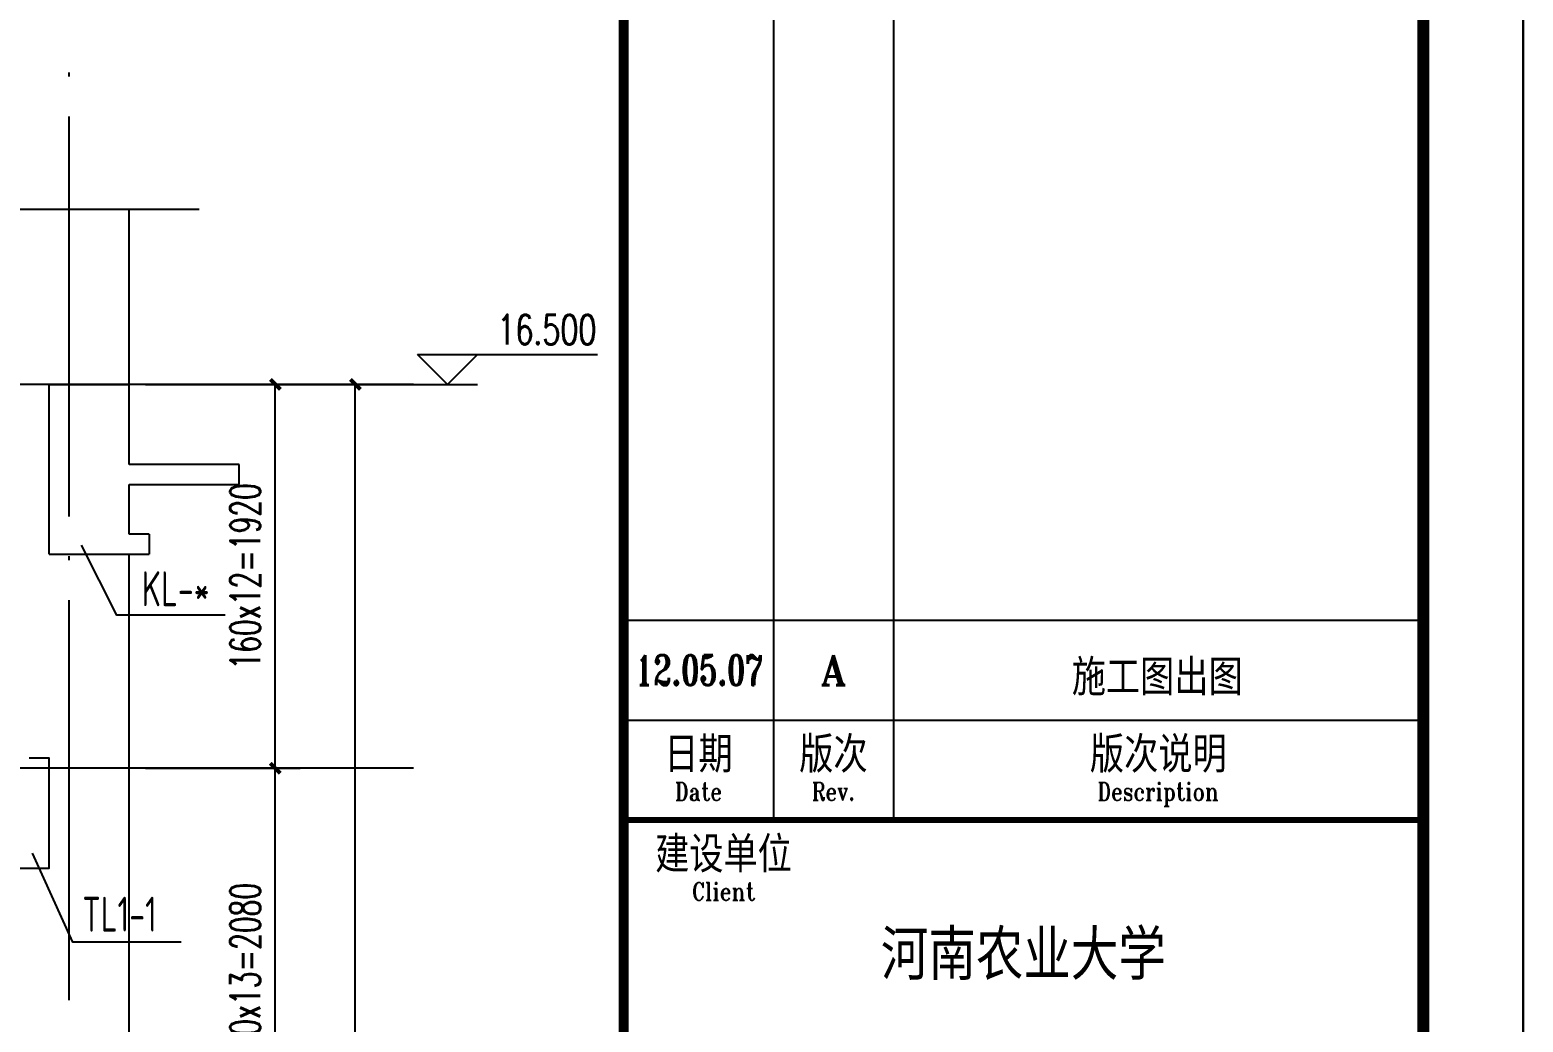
# Model space of a CAD drawing. Extents: x 239268 to 489116, y -316056 to -246175.
# Drawn here: x 297433 to 304902, y -291463 to -286499 of the extents above; entities that cross this region are included whole.
import ezdxf
from ezdxf.enums import TextEntityAlignment as Align

# ---------------------------------------------------------------- set-up
doc = ezdxf.new("R2010")
doc.units = 0
doc.header["$LTSCALE"] = 1000
doc.header["$MEASUREMENT"] = 0
doc.linetypes.add('DOTE', pattern=[2.42, 2, -0.2, 0.02, -0.2])
doc.layers.get('0').update_dxf_attribs({"linetype": 'CONTINUOUS'})
doc.layers.get('Defpoints').update_dxf_attribs({"color": 6, "linetype": 'CONTINUOUS'})
for name, color, linetype in [('3-ban', 84, 'CONTINUOUS'), ('3-liang-s', 120, 'CONTINUOUS'), ('DIM_ELEV', 3, 'CONTINUOUS'), ('DIM_SYMB', 3, 'CONTINUOUS'), ('DOTE', 26, 'DOTE'), ('PUB_DIM', 3, 'CONTINUOUS'), ('PUB_TEXT', 7, 'CONTINUOUS'), ('WALL', 2, 'CONTINUOUS'), ('图框', 85, 'CONTINUOUS')]:
    doc.layers.add(name, color=color, linetype=linetype)
doc.styles.add('_TCH_DIM', font='SIMPLEX', dxfattribs={"bigfont": 'GBCBIG'})
doc.styles.add('DIM_FONT', font='SIMPLEX.shx', dxfattribs={"width": 0.65})
doc.styles.add('TKZ1_tjhts.shx', font='tjromant.shx', dxfattribs={"bigfont": 'tjhts.shx'})
doc.styles.add('TKZ2_tjkts.shx', font='tjromant.shx', dxfattribs={"bigfont": 'tjkts.shx'})
doc.styles.add('TSSD_Rein', font='Tssdeng.shx', dxfattribs={"width": 0.7, "bigfont": 'hztxt.shx'})
doc.dimstyles.new('DIMN50', dxfattribs={"dimscale": 0.5, "dimtxt": 300, "dimasz": 100, "dimexe": 250, "dimexo": 300, "dimgap": 150, "dimtad": 1, "dimdec": 0, "dimzin": 0, "dimdsep": 46, "dimtxsty": 'DIM_FONT', "dimblk": 'ARCHTICK', "dimcen": 0.09, "dimclrt": 7, "dimazin": 2, "dimtfac": 1, "dimtdec": 0, "dimtix": 1, "dimtmove": 2, "dimatfit": 3, "dimfxl": 0, "dimtolj": 1, "dimtzin": 0, "dimarcsym": 0})

# ---------------------------------------------------------------- blocks, each defined once
blk = doc.blocks.new('_ArchTick')
at = {"color": 0, "linetype": 'ByBlock', "const_width": 0.4}
blk.add_lwpolyline([(-0.5, -0.5), (0.5, 0.5)], dxfattribs=at)
blk = doc.blocks.new('*D501')
at = {"layer": 'Defpoints', "color": 0}
for p in [(297860.5, -288272.4), (299060.5, -288272.4), (297860.5, -304772.4)]:
    blk.add_point(p, dxfattribs=at)
at = {"layer": 'PUB_DIM', "color": 0, "lineweight": -2}
for p, q in [((298010.5, -288272.4), (299185.5, -288272.4)), ((299060.5, -304772.4), (299060.5, -288272.4)), ((298010.5, -304772.4), (299185.5, -304772.4))]:
    blk.add_line(p, q, dxfattribs=at)
at = {"layer": 'PUB_DIM', "color": 0, "lineweight": -2, "xscale": 50, "yscale": 50, "zscale": 50}
for p, rotation in [((299060.5, -288272.4), 90), ((299060.5, -304772.4), 270)]:
    blk.add_blockref('_ArchTick', p, dxfattribs=dict(at, rotation=rotation))
at = {"layer": 'PUB_DIM', "color": 7, "insert": (298910.5, -296522.4), "char_height": 150, "attachment_point": 5, "rotation": 90, "style": 'DIM_FONT'}
blk.add_mtext('\\A1;16500', dxfattribs=at)
blk = doc.blocks.new('*D508')
at = {"layer": 'Defpoints', "color": 0}
for p in [(297860.5, -290192.4), (298660.5, -290192.4), (297860.5, -292272.4)]:
    blk.add_point(p, dxfattribs=at)
at = {"layer": 'PUB_DIM', "color": 0, "lineweight": -2}
for p, q in [((298010.5, -290192.4), (298785.5, -290192.4)), ((298660.5, -292272.4), (298660.5, -290192.4)), ((298010.5, -292272.4), (298785.5, -292272.4))]:
    blk.add_line(p, q, dxfattribs=at)
at = {"layer": 'PUB_DIM', "color": 0, "lineweight": -2, "xscale": 50, "yscale": 50, "zscale": 50}
for p, rotation in [((298660.5, -290192.4), 90), ((298660.5, -292272.4), 270)]:
    blk.add_blockref('_ArchTick', p, dxfattribs=dict(at, rotation=rotation))
at = {"layer": 'PUB_DIM', "color": 7, "insert": (298510.5, -291232.4), "char_height": 150, "attachment_point": 5, "rotation": 90, "style": 'DIM_FONT'}
blk.add_mtext('\\A1;160x13=2080', dxfattribs=at)
blk = doc.blocks.new('*D509')
at = {"layer": 'Defpoints', "color": 0}
for p in [(297860.5, -288272.4), (298660.5, -288272.4), (297860.5, -290192.4)]:
    blk.add_point(p, dxfattribs=at)
at = {"layer": 'PUB_DIM', "color": 0, "lineweight": -2}
for p, q in [((298010.5, -288272.4), (298785.5, -288272.4)), ((298660.5, -290192.4), (298660.5, -288272.4)), ((298010.5, -290192.4), (298785.5, -290192.4))]:
    blk.add_line(p, q, dxfattribs=at)
at = {"layer": 'PUB_DIM', "color": 0, "lineweight": -2, "xscale": 50, "yscale": 50, "zscale": 50}
for p, rotation in [((298660.5, -288272.4), 90), ((298660.5, -290192.4), 270)]:
    blk.add_blockref('_ArchTick', p, dxfattribs=dict(at, rotation=rotation))
at = {"layer": 'PUB_DIM', "color": 7, "insert": (298510.5, -289232.4), "char_height": 150, "attachment_point": 5, "rotation": 90, "style": 'DIM_FONT'}
blk.add_mtext('\\A1;160x12=1920', dxfattribs=at)
blk = doc.blocks.new('TJAD_TK_A1')
for p, q in [((1266.38, 940.45), (1266.38, 767.45)), ((1278.38, 940.45), (1278.38, 767.45)), ((1251.38, 777.45), (1263.38, 777.45)), ((1251.38, 777.45), (1331.38, 777.45)), ((1251.38, 767.45), (1331.38, 767.45))]:
    blk.add_line(p, q)
for points, const_width in [([(1251.38, 940.45), (1251.38, 366.45)], 1), ([(1251.38, 767.45), (1331.38, 767.45)], 0.6)]:
    blk.add_lwpolyline(points, dxfattribs=dict(const_width=const_width))
at = {"layer": '图框'}
for p, q in [((1341.38, 356.45), (1341.38, 950.45)), ((1251.38, 787.45), (1331.38, 787.45))]:
    blk.add_line(p, q, dxfattribs=at)
at = {"layer": '图框', "const_width": 1.2}
blk.add_lwpolyline([(1331.38, 940.45), (525.38, 940.45), (525.38, 366.45), (1331.38, 366.45)], close=True, dxfattribs=at)
at = {"style": 'TKZ2_tjkts.shx'}
for s, p in [('日期', (1258.88, 774)), ('版次', (1272.38, 774)), ('版次说明', (1304.88, 774)), ('建设单位', (1261.38, 764))]:
    blk.add_text(s, height=3.6, dxfattribs=at).set_placement(p, align=Align.MIDDLE_CENTER)
at = {"style": 'TKZ2_tjkts.shx', "width": 0.8}
for s, p in [('Date', (1258.88, 770.3)), ('Rev.', (1272.38, 770.3)), ('Description', (1304.88, 770.3)), ('Client', (1261.38, 760.3))]:
    blk.add_text(s, height=1.8, dxfattribs=at).set_placement(p, align=Align.MIDDLE_CENTER)

msp = doc.modelspace()

# ---------------------------------------------------------------- linework, layer by layer
at = {"layer": '3-ban'}
for points in [[(298409.1, -289426.9), (297868.3, -289426.9), (297690.4, -289076.5)], [(298189.1, -291063.3), (297648.4, -291063.3), (297445.3, -290617.2)]]:
    msp.add_lwpolyline(points, dxfattribs=at)
at = {"layer": '3-liang-s'}
for p, q in [((297928.9, -288272.4), (297928.9, -287395)), ((297928.9, -299372.4), (297928.9, -289122.4))]:
    msp.add_line(p, q, dxfattribs=at)
at = {"layer": 'DIM_ELEV'}
for p, q in [((299521.5, -288272.4), (299371.5, -288122.4)), ((299371.5, -288122.4), (300271.5, -288122.4)), ((299521.5, -288272.4), (299671.5, -288122.4)), ((298660.5, -288272.4), (299671.5, -288272.4))]:
    msp.add_line(p, q, dxfattribs=at)
at = {"layer": 'DIM_SYMB'}
msp.add_lwpolyline([(288706.3, -287395), (293747.8, -287395), (293786, -287290), (293823, -287500), (293860.3, -287395), (298279.1, -287395)], dxfattribs=at)
at = {"layer": 'DOTE'}
for p, q in [((297628.9, -305872.4), (297628.9, -286650)), ((299351.5, -288272.4), (287906.3, -288272.4)), ((299351.5, -290192.4), (290730.4, -290192.4))]:
    msp.add_line(p, q, dxfattribs=at)
at = {"layer": 'WALL'}
for p, q in [((297528.9, -289122.4), (297528.9, -288272.4)), ((297928.9, -288272.4), (297528.9, -288272.4)), ((297928.9, -288272.4), (297528.9, -288272.4)), ((297528.9, -288272.4), (297928.9, -288272.4)), ((297928.9, -288272.4), (297928.9, -288272.4)), ((297928.9, -288372.4), (297928.9, -288272.4)), ((297928.9, -288672.4), (297928.9, -288372.4)), ((297928.9, -288372.4), (297928.9, -288372.4)), ((298478.9, -288672.4), (297928.9, -288672.4)), ((298478.9, -288772.4), (298478.9, -288672.4)), ((297928.9, -289022.4), (297928.9, -288772.4)), ((297928.9, -288772.4), (298478.9, -288772.4)), ((298028.9, -289022.4), (297928.9, -289022.4)), ((298028.9, -289022.4), (298028.9, -289122.4)), ((297528.9, -289122.4), (298028.9, -289122.4))]:
    msp.add_line(p, q, dxfattribs=at)
msp.add_lwpolyline([(295108.9, -290540.6), (295108.9, -290692.4), (295358.9, -290692.4), (295358.9, -290362.4), (297278.9, -290362.4), (297278.9, -290692.4), (297528.9, -290692.4), (297528.9, -290142.4), (297428.9, -290142.4)], dxfattribs=at)
at = {"layer": '图框'}
msp.add_lwpolyline([(262852.4, -281301.7), (304902.4, -281301.7), (304902.4, -311001.7), (262852.4, -311001.7)], close=True, dxfattribs=at)

# ---------------------------------------------------------------- block references
at = {"layer": '图框', "xscale": 50, "yscale": 50, "zscale": 50}
msp.add_blockref('TJAD_TK_A1', (237833.4, -328824.2), dxfattribs=at)

# ---------------------------------------------------------------- texts
at = {"layer": '3-ban', "style": 'TSSD_Rein', "width": 0.7}
for s, p in [('KL-*', (297992.2, -289382.3)), ('TL1-1', (297695.2, -291010.2))]:
    msp.add_text(s, height=175, dxfattribs=at).set_placement(p)
at = {"layer": 'PUB_TEXT', "style": '_TCH_DIM', "width": 0.705882}
msp.add_text('16.500', height=148.75, dxfattribs=at).set_placement((299771.5, -288072.4))
at = {"layer": '图框', "style": 'TKZ1_tjhts.shx', "width": 0.7}
msp.add_text('12.05.07', height=150, dxfattribs=at).set_placement((300781.3, -289701.7), align=Align.MIDDLE_CENTER)
at = {"layer": '图框', "style": 'TKZ1_tjhts.shx'}
for s, height, p in [('A', 150, (301452.4, -289701.7)), ('施工图出图', 180, (303072.1, -289738.4)), ('河南农业大学', 250, (302402.4, -291126.7))]:
    msp.add_text(s, height=height, dxfattribs=at).set_placement(p, align=Align.MIDDLE_CENTER)

# ---------------------------------------------------------------- dimensions: what is measured, and where the dimension line sits
at = {"layer": 'PUB_DIM'}
dim = msp.add_aligned_dim(p1=(297860.5, -304772.4), p2=(297860.5, -288272.4), distance=-1200, dimstyle='DIMN50', dxfattribs=at)
dim.commit()
dim.dimension.update_dxf_attribs({"geometry": '*D501', "text_midpoint": (298910.5, -296522.4)})
for p1, p2, text, picture, middle in [((297860.5, -290192.4), (297860.5, -288272.4), '160x12=1920', '*D509', (298510.5, -289232.4)), ((297860.5, -292272.4), (297860.5, -290192.4), '160x13=2080', '*D508', (298510.5, -291232.4))]:
    dim = msp.add_aligned_dim(p1=p1, p2=p2, distance=-800, text=text, dimstyle='DIMN50', dxfattribs=at)
    dim.commit()
    dim.dimension.update_dxf_attribs({"geometry": picture, "text_midpoint": middle})

doc.saveas('drawing.dxf')
